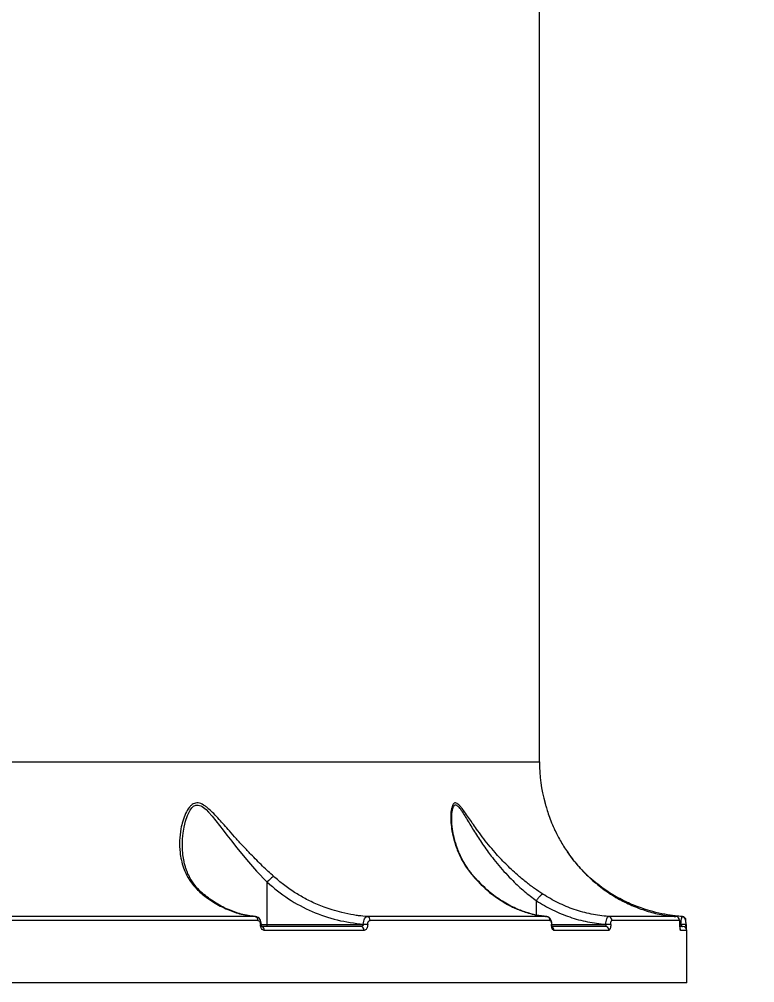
# Model space of a CAD drawing. Header units: millimetres. Extents: x -8045 to 6871, y -5915 to 5473.
# Drawn here: x -1679 to -1489.3, y -428.2 to -179.8 of the extents above; entities that cross this region are included whole.
import ezdxf

# ---------------------------------------------------------------- set-up
doc = ezdxf.new("R2010")
doc.units = ezdxf.units.MM
for name, color, linetype in [('DIKOM_ОБЪЕКТ', 7, 'Continuous'), ('DIKOM_РАЗМЕР_ЗОНА', 7, 'Continuous'), ('DIKOM_РАЗМЕР_ОБЪЕКТА', 7, 'Continuous')]:
    doc.layers.add(name, color=color, linetype=linetype)
doc.styles.add('style1', font='arial.ttf', dxfattribs={"width": 0.8})
doc.dimstyles.new('1-50', dxfattribs={"dimtxt": 300, "dimasz": 200, "dimexe": 100, "dimexo": 0, "dimgap": 100, "dimtad": 1, "dimtxsty": 'style1', "dimcen": 200, "dimclrd": 7, "dimclre": 7, "dimclrt": 7, "dimadec": 1, "dimazin": 2, "dimtfac": 1, "dimtmove": 0, "dimatfit": 2, "dimfxl": 0, "dimlwd": 25, "dimlwe": 18, "dimarcsym": 0})

# ---------------------------------------------------------------- blocks, each defined once
blk = doc.blocks.new('*D9')
at = {"layer": 'Defpoints', "color": 0, "linetype": 'Continuous', "transparency": 16777216}
for p in [(5663.54, -234.65), (-5019.6, -1388.73), (5663.54, -4701.47)]:
    blk.add_point(p, dxfattribs=at)
at = {"layer": 'DIKOM_РАЗМЕР_ОБЪЕКТА', "color": 7, "linetype": 'Continuous', "lineweight": 18, "transparency": 16777216}
for p, q in [((5663.54, -234.65), (5663.54, -4801.47)), ((-5019.6, -1388.73), (-5019.6, -4801.47))]:
    blk.add_line(p, q, dxfattribs=at)
at = {"layer": 'DIKOM_РАЗМЕР_ОБЪЕКТА', "color": 7, "linetype": 'Continuous', "lineweight": 25, "transparency": 16777216}
blk.add_line((-4819.6, -4701.47), (5463.54, -4701.47), dxfattribs=at)
at = {"layer": 'DIKOM_РАЗМЕР_ОБЪЕКТА', "color": 7, "linetype": 'Continuous', "transparency": 16777216}
for points in [[(-4819.6, -4668.14), (-4819.6, -4734.8), (-5019.6, -4701.47)], [(5463.54, -4668.14), (5463.54, -4734.8), (5663.54, -4701.47)]]:
    blk.add_solid(points, dxfattribs=at)
at = {"layer": 'DIKOM_РАЗМЕР_ОБЪЕКТА', "color": 7, "linetype": 'Continuous', "lineweight": 15, "transparency": 16777216, "insert": (-74.37, -4448.3), "char_height": 300, "attachment_point": 5, "style": 'style1'}
blk.add_mtext('10700', dxfattribs=at)
blk = doc.blocks.new('*D10')
at = {"layer": 'Defpoints', "color": 0, "linetype": 'Continuous', "transparency": 16777216}
for p in [(-1653.81, 3474.95), (-5616.46, -3083.4), (491.01, -3083.4)]:
    blk.add_point(p, dxfattribs=at)
at = {"layer": 'DIKOM_РАЗМЕР_ОБЪЕКТА', "color": 7, "linetype": 'Continuous', "lineweight": 18, "transparency": 16777216}
for p, q in [((-1653.81, 3474.95), (-5716.46, 3474.95)), ((491.01, -3083.4), (-5716.46, -3083.4))]:
    blk.add_line(p, q, dxfattribs=at)
at = {"layer": 'DIKOM_РАЗМЕР_ОБЪЕКТА', "color": 7, "linetype": 'Continuous', "lineweight": 25, "transparency": 16777216}
blk.add_line((-5616.46, 3274.95), (-5616.46, -2883.4), dxfattribs=at)
at = {"layer": 'DIKOM_РАЗМЕР_ОБЪЕКТА', "color": 7, "linetype": 'Continuous', "transparency": 16777216}
for points in [[(-5649.79, 3274.95), (-5583.12, 3274.95), (-5616.46, 3474.95)], [(-5649.79, -2883.4), (-5583.12, -2883.4), (-5616.46, -3083.4)]]:
    blk.add_solid(points, dxfattribs=at)
at = {"layer": 'DIKOM_РАЗМЕР_ОБЪЕКТА', "color": 7, "linetype": 'Continuous', "lineweight": 15, "transparency": 16777216, "insert": (-5869.63, -1326.86), "char_height": 300, "attachment_point": 5, "rotation": 90, "style": 'style1'}
blk.add_mtext('6550', dxfattribs=at)
blk = doc.blocks.new('*D11')
at = {"layer": 'Defpoints', "color": 0, "transparency": 16777216}
for p in [(6870.85, -184.65), (-7019.6, -1388.73), (-7019.6, -5814.65)]:
    blk.add_point(p, dxfattribs=at)
at = {"layer": 'DIKOM_РАЗМЕР_ЗОНА', "color": 7, "lineweight": 18, "transparency": 16777216}
for p, q in [((6870.85, -184.65), (6870.85, -5914.65)), ((-7019.6, -1388.73), (-7019.6, -5914.65))]:
    blk.add_line(p, q, dxfattribs=at)
at = {"layer": 'DIKOM_РАЗМЕР_ЗОНА', "color": 7, "lineweight": 25, "transparency": 16777216}
blk.add_line((6670.85, -5814.65), (-6819.6, -5814.65), dxfattribs=at)
at = {"layer": 'DIKOM_РАЗМЕР_ЗОНА', "color": 7, "transparency": 16777216}
for points in [[(-6819.6, -5781.31), (-6819.6, -5847.98), (-7019.6, -5814.65)], [(6670.85, -5781.31), (6670.85, -5847.98), (6870.85, -5814.65)]]:
    blk.add_solid(points, dxfattribs=at)
at = {"layer": 'DIKOM_РАЗМЕР_ЗОНА', "color": 7, "transparency": 16777216, "insert": (-74.37, -5561.37), "char_height": 300, "attachment_point": 5, "style": 'style1'}
blk.add_mtext('13900', dxfattribs=at)
blk = doc.blocks.new('*D12')
at = {"layer": 'Defpoints', "color": 0, "transparency": 16777216}
for p in [(-2189.61, 5472.65), (-7595.21, -5084.97), (-495.58, -5084.97)]:
    blk.add_point(p, dxfattribs=at)
at = {"layer": 'DIKOM_РАЗМЕР_ЗОНА', "color": 7, "lineweight": 18, "transparency": 16777216}
for p, q in [((-2189.61, 5472.65), (-7695.21, 5472.65)), ((-495.58, -5084.97), (-7695.21, -5084.97))]:
    blk.add_line(p, q, dxfattribs=at)
at = {"layer": 'DIKOM_РАЗМЕР_ЗОНА', "color": 7, "lineweight": 25, "transparency": 16777216}
blk.add_line((-7595.21, 5272.65), (-7595.21, -4884.97), dxfattribs=at)
at = {"layer": 'DIKOM_РАЗМЕР_ЗОНА', "color": 7, "transparency": 16777216}
for points in [[(-7628.55, 5272.65), (-7561.88, 5272.65), (-7595.21, 5472.65)], [(-7628.55, -4884.97), (-7561.88, -4884.97), (-7595.21, -5084.97)]]:
    blk.add_solid(points, dxfattribs=at)
at = {"layer": 'DIKOM_РАЗМЕР_ЗОНА', "color": 7, "transparency": 16777216, "insert": (-7848.38, -1452.59), "char_height": 300, "attachment_point": 5, "rotation": 90, "style": 'style1'}
blk.add_mtext('10550', dxfattribs=at)

msp = doc.modelspace()

# ---------------------------------------------------------------- linework, layer by layer
at = {"layer": 'DIKOM_ОБЪЕКТ', "color": 7, "linetype": 'Continuous', "lineweight": 15}
for p, q in [((-1544.813, -371.207), (-1544.813, -1.107)), ((-1864.965, -371.207), (-1544.813, -371.207)), ((-1535.818, -396.834), (-1537.613, -394.413)), ((-1615.042, -402.267), (-1615.043, -402.27)), ((-1615.043, -413.157), (-1615.043, -402.27)), ((-1561.583, -400.961), (-1561.845, -400.789)), ((-1545.582, -407.036), (-1545.583, -407.043)), ((-1545.583, -410.696), (-1545.583, -407.043)), ((-1618.146, -411.1), (-1683.977, -411.1)), ((-1617.463, -412.097), (-1683.44, -412.097)), ((-1618.146, -411.1), (-1617.84, -411.192)), ((-1542.963, -411.1), (-1589.248, -411.1)), ((-1542.114, -412.097), (-1588.501, -412.097)), ((-1542.585, -411.158), (-1542.931, -411.112)), ((-1509.608, -411.1), (-1527, -411.1)), ((-1508.685, -412.097), (-1526.115, -412.097)), ((-1616.784, -413.102), (-1616.784, -413.157)), ((-1616.784, -413.102), (-1616.522, -413.102)), ((-1616.522, -413.157), (-1616.784, -413.157)), ((-1616.522, -413.157), (-1616.522, -413.102)), ((-1616.522, -413.157), (-1615.043, -413.157)), ((-1590.051, -414.657), (-1615.771, -414.657)), ((-1615.043, -413.157), (-1590.242, -413.157)), ((-1590.242, -413.078), (-1590.242, -413.157)), ((-1590.242, -413.078), (-1589.111, -413.078)), ((-1589.111, -413.157), (-1590.242, -413.157)), ((-1589.111, -413.078), (-1589.111, -413.157)), ((-1541.703, -413.157), (-1541.703, -413.078)), ((-1541.703, -413.078), (-1541.62, -413.078)), ((-1541.703, -413.157), (-1541.619, -413.157)), ((-1541.619, -413.157), (-1541.619, -413.078)), ((-1541.619, -413.157), (-1527.702, -413.157)), ((-1526.875, -414.657), (-1541.076, -414.657)), ((-1527.702, -413.102), (-1527.702, -413.157)), ((-1527.702, -413.102), (-1526.418, -413.102)), ((-1526.418, -413.157), (-1527.702, -413.157)), ((-1526.418, -413.157), (-1526.418, -413.102)), ((-1508.573, -413.054), (-1508.576, -412.978)), ((-1508.575, -413.157), (-1508.575, -413.054)), ((-1508.575, -413.054), (-1508.571, -413.054)), ((-1508.575, -413.157), (-1508.571, -413.157)), ((-1508.571, -413.157), (-1508.571, -413.054)), ((-1508.571, -413.157), (-1508.316, -413.157)), ((-1508.55, -413.091), (-1508.316, -413.124)), ((-1506.813, -414.657), (-1508.409, -414.657)), ((-1508.316, -413.124), (-1508.316, -413.157)), ((-1506.981, -413.124), (-1508.316, -413.124)), ((-1506.981, -413.157), (-1508.316, -413.157)), ((-1506.981, -413.157), (-1506.981, -413.124)), ((-1506.813, -428.157), (-1506.813, -414.657)), ((-1506.813, -428.157), (-1925.811, -428.157))]:
    msp.add_line(p, q, dxfattribs=at)
at = {"layer": 'DIKOM_ОБЪЕКТ', "color": 7, "linetype": 'Continuous', "lineweight": 15, "flags": 128}
msp.add_lwpolyline([(-1636.893, -392.94), (-1636.895, -392.739), (-1636.895, -392.726), (-1636.894, -392.618), (-1636.889, -392.317), (-1636.84, -391.174), (-1636.768, -390.312), (-1636.688, -389.611), (-1636.438, -388.058), (-1636.076, -386.527), (-1635.585, -385.054), (-1634.926, -383.711), (-1634.483, -383.103), (-1634.025, -382.674), (-1633.434, -382.385), (-1632.806, -382.348), (-1632.162, -382.548), (-1631.818, -382.736), (-1631.457, -382.981), (-1630.81, -383.526), (-1630.182, -384.153), (-1629.226, -385.234), (-1628.279, -386.395), (-1627.328, -387.609), (-1626.389, -388.829), (-1625.396, -390.122), (-1624.176, -391.695), (-1622.939, -393.264), (-1621.593, -394.925), (-1620.404, -396.353), (-1617.773, -399.362), (-1615.042, -402.267), (-1615.042, -402.267)], dxfattribs=at)
at = {"layer": 'DIKOM_ОБЪЕКТ', "color": 7, "linetype": 'Continuous', "lineweight": 15}
for centre, radius, start, end in [((-1504.813, -371.207), 40, 180, 195.46711), ((-1618.382, -411.994), 0.925, 353.59514, 75.18163), ((-1589.435, -412.018), 0.937, 355.16354, 78.47373), ((-1543.081, -412.061), 0.968, 357.85394, 82.95609), ((-1527.097, -412.077), 0.982, 358.82005, 84.30021), ((-1509.684, -412.095), 0.998, 359.88583, 85.66082), ((-1508.014, -412.097), 1, 359.9905, 85.78451), ((-1616.712, -414.559), 0.945, 354.00226, 69.44175), ((-1590.964, -414.568), 0.918, 354.41499, 83.02946), ((-1542.087, -414.639), 1.011, 358.97524, 58.26802), ((-1527.851, -414.634), 0.977, 358.63081, 88.56561), ((-1509.412, -414.657), 1.003, 359.98808, 26.25953), ((-1507.813, -414.657), 1, 0, 90)]:
    msp.add_arc(centre, radius, start, end, dxfattribs=at)
for points, knots in [([(-1613.324, -400.789), (-1614.292, -399.897), (-1616.287, -398.057), (-1618.886, -395.439), (-1621.125, -393.074), (-1622.972, -391.054), (-1624.643, -389.181), (-1626.115, -387.517), (-1627.462, -386.015), (-1628.76, -384.619), (-1629.881, -383.528), (-1630.757, -382.8), (-1631.68, -382.158), (-1632.624, -381.77), (-1633.518, -381.811), (-1634.129, -382.047), (-1634.669, -382.448), (-1635.374, -383.221), (-1636.138, -384.562), (-1636.832, -386.469), (-1637.384, -388.823), (-1637.679, -391.543), (-1637.591, -394.242), (-1637.209, -396.563), (-1636.659, -398.499), (-1635.718, -400.704), (-1634.252, -403.071), (-1632.584, -404.595), (-1631.777, -405.333)], [0, 0, 0, 0, 0.0604716, 0.1246566, 0.1657796, 0.2076501, 0.2490782, 0.2812392, 0.3113049, 0.3448544, 0.3738887, 0.3903481, 0.4052866, 0.4367073, 0.4521775, 0.4682162, 0.4839573, 0.4996502, 0.5393268, 0.5823076, 0.6251124, 0.6871943, 0.7495465, 0.7916599, 0.8334009, 0.8744709, 0.9392769, 1, 1, 1, 1]), ([(-1543.932, -405.333), (-1544.649, -404.854), (-1546.112, -403.879), (-1548.323, -402.2), (-1550.843, -400.096), (-1553.55, -397.544), (-1555.998, -394.918), (-1557.978, -392.575), (-1559.568, -390.55), (-1560.947, -388.675), (-1562.111, -387.019), (-1563.137, -385.525), (-1564.08, -384.159), (-1564.854, -383.115), (-1565.425, -382.458), (-1566, -381.923), (-1566.525, -381.718), (-1566.939, -381.952), (-1567.183, -382.296), (-1567.374, -382.775), (-1567.585, -383.625), (-1567.719, -385.028), (-1567.668, -386.961), (-1567.374, -389.322), (-1566.738, -392.038), (-1565.598, -395.055), (-1564.041, -398.017), (-1562.577, -399.865), (-1561.845, -400.789)], [0, 0, 0, 0, 0.0400529, 0.0817015, 0.1253597, 0.1880311, 0.2501082, 0.2913225, 0.333291, 0.3746816, 0.4071105, 0.4370815, 0.4709429, 0.499827, 0.5163432, 0.5313527, 0.5627201, 0.5779166, 0.5941648, 0.6090071, 0.625353, 0.6651571, 0.7080098, 0.7505738, 0.8125545, 0.874808, 0.9374358, 1, 1, 1, 1]), ([(-1567.436, -385.952), (-1567.419, -385.315), (-1567.396, -384.436), (-1567.225, -383.471), (-1567.065, -382.918), (-1566.841, -382.504), (-1566.544, -382.299), (-1566.25, -382.348), (-1565.988, -382.51), (-1565.723, -382.74), (-1565.373, -383.144), (-1564.81, -383.926), (-1564.087, -385.083), (-1563.205, -386.558), (-1562.286, -388.086), (-1561.322, -389.646), (-1560.309, -391.218), (-1559.216, -392.833), (-1558.098, -394.391), (-1556.783, -396.126), (-1555.291, -397.962), (-1553.529, -399.956), (-1551.371, -402.187), (-1548.734, -404.637), (-1546.635, -406.234), (-1545.582, -407.036)], [0, 0, 0, 0, 0.0617312, 0.0851475, 0.108515, 0.1333605, 0.1559247, 0.178831, 0.1907624, 0.2032177, 0.2253042, 0.2504381, 0.2976362, 0.3444557, 0.3912123, 0.4380795, 0.4850846, 0.5318638, 0.5823491, 0.624951, 0.6887423, 0.7507223, 0.8121847, 0.9056835, 1, 1, 1, 1]), ([(-1543.365, -381.876), (-1543.371, -381.852), (-1543.39, -381.78), (-1543.331, -382.007), (-1543.241, -382.34), (-1543.105, -382.823), (-1542.858, -383.659), (-1542.413, -385.03), (-1541.703, -386.915), (-1540.688, -389.219), (-1539.319, -391.878), (-1538.011, -393.834), (-1537.355, -394.815)], [0, 0, 0, 0, 0.0243191, 0.0717921, 0.1227195, 0.1690787, 0.2200096, 0.3444468, 0.4781317, 0.6111277, 0.8050609, 1, 1, 1, 1]), ([(-1561.556, -400.954), (-1562.161, -400.224), (-1563.331, -398.814), (-1564.569, -396.72), (-1565.438, -394.93), (-1566.012, -393.484), (-1566.471, -392.115), (-1566.904, -390.519), (-1567.324, -388.398), (-1567.396, -386.834), (-1567.436, -385.965)], [0, 0, 0, 0, 0.1570202, 0.303659, 0.421717, 0.5095962, 0.5833591, 0.6881639, 0.8269301, 1, 1, 1, 1]), ([(-1631.269, -405.464), (-1631.964, -404.853), (-1633.293, -403.683), (-1634.58, -401.823), (-1635.415, -400.221), (-1635.894, -398.999), (-1636.227, -397.952), (-1636.528, -396.751), (-1636.824, -395.039), (-1636.869, -393.655), (-1636.895, -392.87)], [0, 0, 0, 0, 0.1801969, 0.3448225, 0.4730331, 0.5651399, 0.6261448, 0.711181, 0.8362598, 1, 1, 1, 1]), ([(-1537.355, -394.815), (-1536.932, -395.393), (-1536.066, -396.578), (-1534.643, -398.269), (-1533.088, -399.935), (-1531.472, -401.476), (-1529.803, -402.899), (-1528.149, -404.163), (-1526.414, -405.349), (-1524.058, -406.779), (-1521.002, -408.308), (-1517.264, -409.688), (-1513.46, -410.668), (-1510.893, -410.956), (-1509.608, -411.1)], [0, 0, 0, 0, 0.0582639, 0.1194042, 0.1834727, 0.2505191, 0.3109848, 0.374711, 0.4347238, 0.4995495, 0.6251068, 0.7503634, 0.8750547, 1, 1, 1, 1]), ([(-1520.058, -408.342), (-1520.656, -408.097), (-1521.86, -407.603), (-1523.663, -406.727), (-1525.44, -405.754), (-1527.317, -404.591), (-1529.299, -403.192), (-1531.342, -401.525), (-1533.543, -399.478), (-1534.886, -397.92), (-1535.666, -397.016)], [0, 0, 0, 0, 0.1007417, 0.2029735, 0.3021417, 0.4037935, 0.5324034, 0.6661885, 0.8062584, 1, 1, 1, 1]), ([(-1615.043, -402.27), (-1613.249, -403.757), (-1609.66, -406.733), (-1603.51, -409.932), (-1597.012, -412.215), (-1592.499, -412.79), (-1590.242, -413.078)], [0, 0, 0, 0, 0.2502248, 0.5007434, 0.750245, 1, 1, 1, 1]), ([(-1613.324, -400.789), (-1613.434, -400.84), (-1613.66, -400.945), (-1614.119, -401.301), (-1614.606, -401.759), (-1614.899, -402.101), (-1615.042, -402.267)], [0, 0, 0, 0, 0.2426414, 0.4999397, 0.7572694, 1, 1, 1, 1]), ([(-1589.248, -411.1), (-1589.98, -411.035), (-1591.145, -410.931), (-1593.325, -410.609), (-1595.609, -410.15), (-1598.15, -409.445), (-1600.253, -408.725), (-1602.602, -407.786), (-1605.17, -406.557), (-1608.088, -404.845), (-1610.799, -402.964), (-1612.502, -401.497), (-1613.324, -400.789)], [0, 0, 0, 0, 0.0834179, 0.1326336, 0.249766, 0.3471571, 0.4307764, 0.5006426, 0.6321776, 0.7504936, 0.8794946, 1, 1, 1, 1]), ([(-1561.845, -400.789), (-1561.423, -401.261), (-1560.557, -402.229), (-1559.156, -403.59), (-1557.716, -404.841), (-1556.228, -405.985), (-1554.683, -407.034), (-1553.266, -407.867), (-1551.984, -408.531), (-1550.836, -409.065), (-1549.52, -409.6), (-1547.949, -410.138), (-1546.429, -410.545), (-1545.141, -410.805), (-1544.073, -410.98), (-1543.386, -411.054), (-1542.963, -411.1)], [0, 0, 0, 0, 0.079601, 0.1629938, 0.2501934, 0.3277311, 0.4111773, 0.500542, 0.551437, 0.6100239, 0.6763104, 0.7503084, 0.8443803, 0.9003153, 0.9386335, 1, 1, 1, 1]), ([(-1543.587, -411.026), (-1544.05, -410.971), (-1545.449, -410.808), (-1547.899, -410.182), (-1551.055, -409.026), (-1554.503, -407.178), (-1558.179, -404.542), (-1560.469, -402.121), (-1561.673, -400.849)], [0, 0, 0, 0, 0.0700255, 0.211703, 0.3753017, 0.5623294, 0.7699701, 1, 1, 1, 1]), ([(-1631.777, -405.333), (-1631.325, -405.684), (-1630.376, -406.422), (-1628.825, -407.448), (-1627.085, -408.443), (-1624.715, -409.554), (-1621.724, -410.593), (-1619.339, -410.931), (-1618.146, -411.1)], [0, 0, 0, 0, 0.1088702, 0.2289004, 0.3600876, 0.502431, 0.7512132, 1, 1, 1, 1]), ([(-1631.31, -405.483), (-1631.361, -405.443), (-1631.486, -405.347), (-1631.669, -405.338), (-1631.777, -405.333)], [0, 0, 0, 0, 0.4059242, 1, 1, 1, 1]), ([(-1617.715, -411.158), (-1618.915, -410.999), (-1621.31, -410.683), (-1624.82, -409.472), (-1628.218, -407.781), (-1630.325, -406.2), (-1631.375, -405.413)], [0, 0, 0, 0, 0.2497505, 0.4988065, 0.7501533, 1, 1, 1, 1]), ([(-1545.583, -407.043), (-1544.208, -407.866), (-1541.462, -409.509), (-1537.022, -411.287), (-1532.429, -412.575), (-1529.277, -412.926), (-1527.702, -413.102)], [0, 0, 0, 0, 0.2498652, 0.4987254, 0.7494327, 1, 1, 1, 1]), ([(-1543.932, -405.333), (-1543.992, -405.341), (-1544.111, -405.357), (-1544.354, -405.513), (-1544.615, -405.742), (-1544.936, -406.09), (-1545.276, -406.532), (-1545.491, -406.887), (-1545.582, -407.036)], [0, 0, 0, 0, 0.1589007, 0.3167208, 0.467351, 0.6058588, 0.8350569, 1, 1, 1, 1]), ([(-1527, -411.1), (-1528.494, -410.93), (-1531.481, -410.588), (-1535.843, -409.356), (-1540.044, -407.664), (-1542.642, -406.107), (-1543.932, -405.333)], [0, 0, 0, 0, 0.2508614, 0.5017182, 0.7524381, 1, 1, 1, 1]), ([(-1520.058, -408.342), (-1520.098, -408.333), (-1520.18, -408.314), (-1520.304, -408.356), (-1520.388, -408.428), (-1520.412, -408.448)], [0, 0, 0, 0, 0.4012744, 0.83117, 1, 1, 1, 1]), ([(-1507.941, -411.1), (-1508.562, -411.047), (-1510.077, -410.916), (-1512.633, -410.521), (-1515.406, -409.895), (-1517.935, -409.141), (-1519.41, -408.586), (-1520.058, -408.342)], [0, 0, 0, 0, 0.1503546, 0.3668245, 0.6226248, 0.8340799, 1, 1, 1, 1]), ([(-1616.522, -413.102), (-1616.544, -412.859), (-1616.586, -412.387), (-1616.903, -411.777), (-1617.329, -411.34), (-1617.685, -411.211), (-1617.853, -411.15)], [0, 0, 0, 0, 0.2793199, 0.5418463, 0.7840224, 1, 1, 1, 1]), ([(-1617.463, -412.097), (-1617.374, -412.113), (-1617.196, -412.143), (-1616.972, -412.375), (-1616.816, -412.707), (-1616.795, -412.97), (-1616.784, -413.102)], [0, 0, 0, 0, 0.2500683, 0.4998828, 0.7492578, 1, 1, 1, 1]), ([(-1590.242, -413.078), (-1590.218, -412.814), (-1590.17, -412.29), (-1589.928, -411.639), (-1589.608, -411.192), (-1589.367, -411.131), (-1589.248, -411.1)], [0, 0, 0, 0, 0.253717, 0.5054494, 0.7541387, 1, 1, 1, 1]), ([(-1589.111, -413.078), (-1589.109, -413.012), (-1589.104, -412.88), (-1589.066, -412.691), (-1589.009, -412.518), (-1588.905, -412.322), (-1588.735, -412.138), (-1588.579, -412.111), (-1588.501, -412.097)], [0, 0, 0, 0, 0.1257267, 0.2510889, 0.3758694, 0.5013246, 0.7505059, 1, 1, 1, 1]), ([(-1541.62, -413.078), (-1541.625, -412.928), (-1541.638, -412.596), (-1541.78, -412.047), (-1542.053, -411.591), (-1542.4, -411.28), (-1542.627, -411.192), (-1542.744, -411.147)], [0, 0, 0, 0, 0.1792583, 0.3970276, 0.6685148, 0.8274721, 1, 1, 1, 1]), ([(-1542.114, -412.097), (-1542.061, -412.111), (-1541.955, -412.138), (-1541.841, -412.322), (-1541.771, -412.519), (-1541.732, -412.692), (-1541.707, -412.88), (-1541.704, -413.012), (-1541.703, -413.078)], [0, 0, 0, 0, 0.2500595, 0.4991812, 0.6248847, 0.7494729, 0.8746858, 1, 1, 1, 1]), ([(-1527.702, -413.102), (-1527.684, -412.84), (-1527.647, -412.316), (-1527.478, -411.654), (-1527.252, -411.19), (-1527.084, -411.13), (-1527, -411.1)], [0, 0, 0, 0, 0.2497789, 0.4995426, 0.7495605, 1, 1, 1, 1]), ([(-1526.418, -413.102), (-1526.413, -412.97), (-1526.404, -412.707), (-1526.334, -412.375), (-1526.234, -412.143), (-1526.155, -412.113), (-1526.115, -412.097)], [0, 0, 0, 0, 0.2507593, 0.5001134, 0.7499494, 1, 1, 1, 1]), ([(-1508.656, -412.141), (-1508.662, -412.075), (-1508.669, -411.979), (-1508.716, -411.9), (-1508.73, -411.877)], [0, 0, 0, 0, 0.6973017, 1, 1, 1, 1]), ([(-1508.575, -413.054), (-1508.576, -412.984), (-1508.577, -412.843), (-1508.585, -412.648), (-1508.596, -412.475), (-1508.616, -412.289), (-1508.646, -412.13), (-1508.672, -412.108), (-1508.685, -412.097)], [0, 0, 0, 0, 0.1242493, 0.2500746, 0.3725897, 0.5005305, 0.7502888, 1, 1, 1, 1]), ([(-1508.316, -413.124), (-1508.311, -412.985), (-1508.301, -412.708), (-1508.27, -412.313), (-1508.229, -411.956), (-1508.163, -411.553), (-1508.064, -411.177), (-1507.982, -411.126), (-1507.941, -411.1)], [0, 0, 0, 0, 0.129887, 0.2575888, 0.3846608, 0.5094778, 0.7556086, 1, 1, 1, 1]), ([(-1507.001, -413.124), (-1507.005, -412.917), (-1507.012, -412.498), (-1507.113, -411.99), (-1507.287, -411.62), (-1507.481, -411.378), (-1507.721, -411.198), (-1507.909, -411.154), (-1508.002, -411.133)], [0, 0, 0, 0, 0.2357852, 0.4760975, 0.6048576, 0.737561, 0.871148, 1, 1, 1, 1]), ([(-1615.771, -414.657), (-1615.904, -414.635), (-1616.168, -414.59), (-1616.503, -414.244), (-1616.738, -413.748), (-1616.769, -413.355), (-1616.784, -413.157)], [0, 0, 0, 0, 0.2500008, 0.4997801, 0.7494526, 1, 1, 1, 1]), ([(-1616.376, -413.685), (-1616.376, -413.687), (-1616.373, -413.698), (-1616.408, -413.663), (-1616.451, -413.578), (-1616.486, -413.475), (-1616.515, -413.334), (-1616.52, -413.218), (-1616.522, -413.157)], [0, 0, 0, 0, 0.0839464, 0.345974, 0.4909609, 0.6472918, 0.8163342, 1, 1, 1, 1]), ([(-1590.853, -413.657), (-1594.942, -413.657), (-1603.119, -413.657), (-1612.048, -413.657), (-1616.512, -413.657)], [0, 0, 0, 0, 0.4999996, 1, 1, 1, 1]), ([(-1615.205, -413.657), (-1615.183, -413.65), (-1615.141, -413.635), (-1615.087, -413.519), (-1615.05, -413.354), (-1615.045, -413.223), (-1615.043, -413.157)], [0, 0, 0, 0, 0.2500272, 0.4999821, 0.7500003, 1, 1, 1, 1]), ([(-1590.242, -413.157), (-1590.244, -413.192), (-1590.25, -413.263), (-1590.293, -413.366), (-1590.361, -413.462), (-1590.477, -413.562), (-1590.645, -413.641), (-1590.783, -413.652), (-1590.853, -413.657)], [0, 0, 0, 0, 0.1100845, 0.2281062, 0.3574736, 0.5008102, 0.7499789, 1, 1, 1, 1]), ([(-1589.111, -413.157), (-1589.115, -413.258), (-1589.122, -413.46), (-1589.181, -413.748), (-1589.27, -414.012), (-1589.43, -414.312), (-1589.691, -414.594), (-1589.931, -414.636), (-1590.051, -414.657)], [0, 0, 0, 0, 0.1252882, 0.251041, 0.3755182, 0.5012979, 0.7505, 1, 1, 1, 1]), ([(-1541.076, -414.657), (-1541.156, -414.636), (-1541.315, -414.594), (-1541.489, -414.311), (-1541.596, -414.011), (-1541.656, -413.747), (-1541.695, -413.46), (-1541.7, -413.258), (-1541.703, -413.157)], [0, 0, 0, 0, 0.2500199, 0.4991559, 0.6248258, 0.7494687, 0.8748906, 1, 1, 1, 1]), ([(-1541.559, -413.785), (-1541.556, -413.785), (-1541.546, -413.784), (-1541.559, -413.73), (-1541.583, -413.606), (-1541.612, -413.41), (-1541.617, -413.244), (-1541.62, -413.157)], [0, 0, 0, 0, 0.0744921, 0.2817942, 0.5027204, 0.7409198, 1, 1, 1, 1]), ([(-1527.827, -413.657), (-1529.958, -413.657), (-1534.101, -413.657), (-1539.13, -413.657), (-1541.572, -413.657)], [0, 0, 0, 0, 0.5144075, 1, 1, 1, 1]), ([(-1527.702, -413.157), (-1527.703, -413.221), (-1527.706, -413.317), (-1527.721, -413.434), (-1527.74, -413.525), (-1527.764, -413.597), (-1527.795, -413.648), (-1527.815, -413.654), (-1527.827, -413.657)], [0, 0, 0, 0, 0.2400837, 0.3677127, 0.5000203, 0.6877407, 0.8284086, 1, 1, 1, 1]), ([(-1526.418, -413.157), (-1526.425, -413.355), (-1526.439, -413.748), (-1526.544, -414.244), (-1526.695, -414.59), (-1526.815, -414.635), (-1526.875, -414.657)], [0, 0, 0, 0, 0.2505405, 0.5001985, 0.749995, 1, 1, 1, 1]), ([(-1508.409, -414.657), (-1508.429, -414.639), (-1508.467, -414.604), (-1508.513, -414.352), (-1508.543, -414.061), (-1508.561, -413.792), (-1508.573, -413.487), (-1508.575, -413.266), (-1508.575, -413.157)], [0, 0, 0, 0, 0.2496017, 0.499354, 0.6272965, 0.7499074, 0.8763446, 1, 1, 1, 1]), ([(-1507.974, -413.657), (-1507.917, -413.657), (-1507.82, -413.657), (-1508.347, -413.657), (-1508.565, -413.657)], [0, 0, 0, 0, 0.5875893, 1, 1, 1, 1]), ([(-1508.316, -413.157), (-1508.314, -413.198), (-1508.309, -413.282), (-1508.276, -413.389), (-1508.231, -413.478), (-1508.162, -413.569), (-1508.062, -413.642), (-1507.98, -413.652), (-1507.939, -413.657)], [0, 0, 0, 0, 0.1200441, 0.2511659, 0.367184, 0.5008991, 0.7498741, 1, 1, 1, 1]), ([(-1507.232, -413.438), (-1507.209, -413.431), (-1507.135, -413.409), (-1507.053, -413.327), (-1507.019, -413.215), (-1507.001, -413.157)], [0, 0, 0, 0, 0.1769705, 0.5788442, 1, 1, 1, 1]), ([(-1506.982, -413.157), (-1506.981, -413.259), (-1506.981, -413.464), (-1506.978, -413.753), (-1506.974, -413.987), (-1506.971, -414.104), (-1506.97, -414.149)], [0, 0, 0, 0, 0.2765897, 0.5548276, 0.829356, 1, 1, 1, 1])]:
    msp.add_open_spline(points, degree=3, knots=knots, dxfattribs=at)

# ---------------------------------------------------------------- dimensions: what is measured, and where the dimension line sits
at = {"layer": 'DIKOM_РАЗМЕР_ЗОНА'}
dim = msp.add_linear_dim(base=(-7595.212, -5084.969), p1=(-2189.606, 5472.652), p2=(-495.584, -5084.969), angle=90, text='10550', dimstyle='1-50', dxfattribs=at)
dim.commit()
dim.dimension.update_dxf_attribs({"geometry": '*D12', "text_midpoint": (-7595.212, -1452.593), "dimtype": 160})
dim = msp.add_linear_dim(base=(-7019.6, -5814.648), p1=(6870.851, -184.645), p2=(-7019.6, -1388.727), text='13900', dimstyle='1-50', dxfattribs=at)
dim.commit()
dim.dimension.update_dxf_attribs({"geometry": '*D11', "text_midpoint": (-74.375, -5814.648), "dimtype": 160})
at = {"layer": 'DIKOM_РАЗМЕР_ОБЪЕКТА', "color": 7, "linetype": 'Continuous', "lineweight": 15}
dim = msp.add_linear_dim(base=(-5616.456, -3083.398), p1=(-1653.813, 3474.95), p2=(491.015, -3083.398), angle=90, text='6550', dimstyle='1-50', dxfattribs=at)
dim.commit()
dim.dimension.update_dxf_attribs({"geometry": '*D10', "text_midpoint": (-5616.456, -1326.858), "dimtype": 160})
dim = msp.add_linear_dim(base=(5663.543, -4701.469), p1=(-5019.6, -1388.727), p2=(5663.543, -234.645), text='10700', dimstyle='1-50', dxfattribs=at)
dim.commit()
dim.dimension.update_dxf_attribs({"geometry": '*D9', "text_midpoint": (-74.375, -4701.469), "dimtype": 160})

doc.saveas('drawing.dxf')
